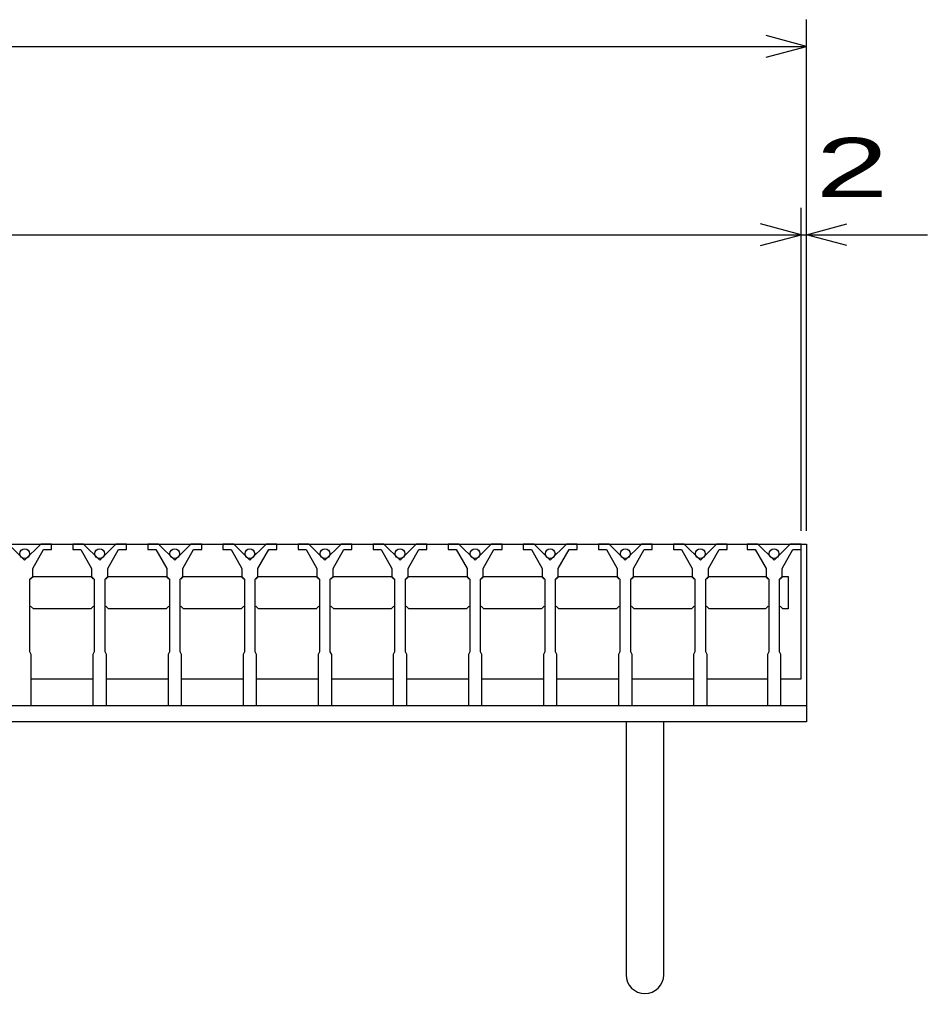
# Model space of a CAD drawing. Units: millimetres, scale not verified. Extents: x -1820 to 1731, y -1282 to 1054.
# Drawn here: x -713.4 to -376, y -804 to -442 of the extents above; entities that cross this region are included whole.
import ezdxf
from ezdxf.enums import TextEntityAlignment as Align

# ---------------------------------------------------------------- set-up
doc = ezdxf.new("R2010")
doc.units = ezdxf.units.MM
doc.header["$LTSCALE"] = 10
for name, color, linetype, lineweight in [('16', 3, 'Continuous', 25), ('19', 6, 'Continuous', 25), ('22', 2, 'Continuous', 25)]:
    doc.layers.add(name, color=color, linetype=linetype, lineweight=lineweight)
doc.styles.add('ベクトル', font='')
doc.styles.get('ベクトル').set_extended_font_data('ベクトル')

msp = doc.modelspace()

# ---------------------------------------------------------------- linework, layer by layer
at = {"layer": '16'}
for p, q in [((-1419, -637), (-423, -637)), ((-711.5, -643), (-717.5, -637)), ((-705.5, -637), (-711.5, -643)), ((-701.5, -637), (-705.5, -637)), ((-701.5, -639), (-701.5, -637)), ((-693.6, -637), (-693.6, -639)), ((-689.6, -637), (-693.6, -637)), ((-683.6, -643), (-689.6, -637)), ((-677.6, -637), (-683.6, -643)), ((-673.6, -637), (-677.6, -637)), ((-673.6, -639), (-673.6, -637)), ((-665.7, -637), (-665.7, -639)), ((-661.7, -637), (-665.7, -637)), ((-655.7, -643), (-661.7, -637)), ((-649.7, -637), (-655.7, -643)), ((-645.7, -637), (-649.7, -637)), ((-645.7, -639), (-645.7, -637)), ((-637.8, -637), (-637.8, -639)), ((-633.8, -637), (-637.8, -637)), ((-627.8, -643), (-633.8, -637)), ((-621.8, -637), (-627.8, -643)), ((-617.8, -637), (-621.8, -637)), ((-617.8, -639), (-617.8, -637)), ((-609.9, -637), (-609.9, -639)), ((-605.9, -637), (-609.9, -637)), ((-599.9, -643), (-605.9, -637)), ((-593.9, -637), (-599.9, -643)), ((-589.9, -637), (-593.9, -637)), ((-589.9, -639), (-589.9, -637)), ((-582, -637), (-582, -639)), ((-578, -637), (-582, -637)), ((-572, -643), (-578, -637)), ((-566, -637), (-572, -643)), ((-562, -637), (-566, -637)), ((-562, -639), (-562, -637)), ((-554.1, -637), (-554.1, -639)), ((-550.1, -637), (-554.1, -637)), ((-544.1, -643), (-550.1, -637)), ((-538.1, -637), (-544.1, -643)), ((-534.1, -637), (-538.1, -637)), ((-534.1, -639), (-534.1, -637)), ((-526.2, -637), (-526.2, -639)), ((-522.2, -637), (-526.2, -637)), ((-516.2, -643), (-522.2, -637)), ((-510.2, -637), (-516.2, -643)), ((-506.2, -637), (-510.2, -637)), ((-506.2, -639), (-506.2, -637)), ((-498.3, -637), (-498.3, -639)), ((-494.3, -637), (-498.3, -637)), ((-488.3, -643), (-494.3, -637)), ((-482.3, -637), (-488.3, -643)), ((-478.3, -637), (-482.3, -637)), ((-478.3, -639), (-478.3, -637)), ((-470.4, -637), (-470.4, -639)), ((-466.4, -637), (-470.4, -637)), ((-460.4, -643), (-466.4, -637)), ((-454.4, -637), (-460.4, -643)), ((-450.4, -637), (-454.4, -637)), ((-450.4, -639), (-450.4, -637)), ((-443, -637), (-443, -639)), ((-439, -637), (-443, -637)), ((-433, -643), (-439, -637)), ((-427, -637), (-433, -643)), ((-423, -637), (-427, -637)), ((-423, -639), (-423, -637)), ((-423, -687), (-423, -637)), ((-708.5, -646), (-704.5, -639)), ((-704.5, -639), (-701.5, -639)), ((-693.6, -639), (-690.6, -639)), ((-690.6, -639), (-686.6, -646)), ((-680.6, -646), (-676.6, -639)), ((-676.6, -639), (-673.6, -639)), ((-665.7, -639), (-662.7, -639)), ((-662.7, -639), (-658.7, -646)), ((-652.7, -646), (-648.7, -639)), ((-648.7, -639), (-645.7, -639)), ((-637.8, -639), (-634.8, -639)), ((-634.8, -639), (-630.8, -646)), ((-624.8, -646), (-620.8, -639)), ((-620.8, -639), (-617.8, -639)), ((-609.9, -639), (-606.9, -639)), ((-606.9, -639), (-602.9, -646)), ((-596.9, -646), (-592.9, -639)), ((-592.9, -639), (-589.9, -639)), ((-582, -639), (-579, -639)), ((-579, -639), (-575, -646)), ((-569, -646), (-565, -639)), ((-565, -639), (-562, -639)), ((-554.1, -639), (-551.1, -639)), ((-551.1, -639), (-547.1, -646)), ((-541.1, -646), (-537.1, -639)), ((-537.1, -639), (-534.1, -639)), ((-526.2, -639), (-523.2, -639)), ((-523.2, -639), (-519.2, -646)), ((-513.2, -646), (-509.2, -639)), ((-509.2, -639), (-506.2, -639)), ((-498.3, -639), (-495.3, -639)), ((-495.3, -639), (-491.3, -646)), ((-485.3, -646), (-481.3, -639)), ((-481.3, -639), (-478.3, -639)), ((-470.4, -639), (-467.4, -639)), ((-467.4, -639), (-463.4, -646)), ((-457.4, -646), (-453.4, -639)), ((-453.4, -639), (-450.4, -639)), ((-443, -639), (-440, -639)), ((-440, -639), (-436, -646)), ((-430, -646), (-426, -639)), ((-426, -639), (-423, -639)), ((-708.5, -649), (-708.5, -646)), ((-686.6, -646), (-686.6, -649)), ((-680.6, -649), (-680.6, -646)), ((-658.7, -646), (-658.7, -649)), ((-652.7, -649), (-652.7, -646)), ((-630.8, -646), (-630.8, -649)), ((-624.8, -649), (-624.8, -646)), ((-602.9, -646), (-602.9, -649)), ((-596.9, -649), (-596.9, -646)), ((-575, -646), (-575, -649)), ((-569, -649), (-569, -646)), ((-547.1, -646), (-547.1, -649)), ((-541.1, -649), (-541.1, -646)), ((-519.2, -646), (-519.2, -649)), ((-513.2, -649), (-513.2, -646)), ((-491.3, -646), (-491.3, -649)), ((-485.3, -649), (-485.3, -646)), ((-463.4, -646), (-463.4, -649)), ((-457.4, -649), (-457.4, -646)), ((-436, -646), (-436, -649)), ((-430, -649), (-430, -646)), ((-709.5, -650), (-708.5, -649)), ((-709.5, -677), (-709.5, -650)), ((-709.25, -650), (-708.25, -649)), ((-708.25, -649), (-686.85, -649)), ((-686.85, -649), (-685.85, -650)), ((-686.6, -649), (-685.6, -650)), ((-685.6, -650), (-685.6, -677)), ((-681.6, -650), (-680.6, -649)), ((-681.6, -677), (-681.6, -650)), ((-681.35, -650), (-680.35, -649)), ((-680.35, -649), (-658.95, -649)), ((-658.95, -649), (-657.95, -650)), ((-658.7, -649), (-657.7, -650)), ((-657.7, -650), (-657.7, -677)), ((-653.7, -650), (-652.7, -649)), ((-653.7, -677), (-653.7, -650)), ((-653.45, -650), (-652.45, -649)), ((-652.45, -649), (-631.05, -649)), ((-631.05, -649), (-630.05, -650)), ((-630.8, -649), (-629.8, -650)), ((-629.8, -650), (-629.8, -677)), ((-625.8, -650), (-624.8, -649)), ((-625.8, -677), (-625.8, -650)), ((-625.55, -650), (-624.55, -649)), ((-624.55, -649), (-603.15, -649)), ((-603.15, -649), (-602.15, -650)), ((-602.9, -649), (-601.9, -650)), ((-601.9, -650), (-601.9, -677)), ((-597.9, -650), (-596.9, -649)), ((-597.9, -677), (-597.9, -650)), ((-597.65, -650), (-596.65, -649)), ((-596.65, -649), (-575.25, -649)), ((-575.25, -649), (-574.25, -650)), ((-575, -649), (-574, -650)), ((-574, -650), (-574, -677)), ((-570, -650), (-569, -649)), ((-570, -677), (-570, -650)), ((-569.75, -650), (-568.75, -649)), ((-568.75, -649), (-547.35, -649)), ((-547.35, -649), (-546.35, -650)), ((-547.1, -649), (-546.1, -650)), ((-546.1, -650), (-546.1, -677)), ((-542.1, -650), (-541.1, -649)), ((-542.1, -677), (-542.1, -650)), ((-541.85, -650), (-540.85, -649)), ((-540.85, -649), (-519.45, -649)), ((-519.45, -649), (-518.45, -650)), ((-519.2, -649), (-518.2, -650)), ((-518.2, -650), (-518.2, -677)), ((-514.2, -650), (-513.2, -649)), ((-514.2, -677), (-514.2, -650)), ((-513.95, -650), (-512.95, -649)), ((-512.95, -649), (-491.55, -649)), ((-491.55, -649), (-490.55, -650)), ((-491.3, -649), (-490.3, -650)), ((-490.3, -650), (-490.3, -677)), ((-486.3, -650), (-485.3, -649)), ((-486.3, -677), (-486.3, -650)), ((-486.05, -650), (-485.05, -649)), ((-485.05, -649), (-463.65, -649)), ((-463.65, -649), (-462.65, -650)), ((-463.4, -649), (-462.4, -650)), ((-462.4, -650), (-462.4, -677)), ((-458.4, -650), (-457.4, -649)), ((-458.4, -677), (-458.4, -650)), ((-458.15, -650), (-457.15, -649)), ((-457.15, -649), (-436.25, -649)), ((-436.25, -649), (-435.25, -650)), ((-436, -649), (-435, -650)), ((-435, -650), (-435, -677)), ((-431, -650), (-430, -649)), ((-431, -677), (-431, -650)), ((-430.75, -650), (-429.75, -649)), ((-429.75, -649), (-427.75, -649)), ((-427.75, -649), (-427.75, -661)), ((-708.25, -661), (-709.25, -660)), ((-686.85, -661), (-708.25, -661)), ((-685.85, -660), (-686.85, -661)), ((-680.35, -661), (-681.35, -660)), ((-658.95, -661), (-680.35, -661)), ((-657.95, -660), (-658.95, -661)), ((-652.45, -661), (-653.45, -660)), ((-631.05, -661), (-652.45, -661)), ((-630.05, -660), (-631.05, -661)), ((-624.55, -661), (-625.55, -660)), ((-603.15, -661), (-624.55, -661)), ((-602.15, -660), (-603.15, -661)), ((-596.65, -661), (-597.65, -660)), ((-575.25, -661), (-596.65, -661)), ((-574.25, -660), (-575.25, -661)), ((-568.75, -661), (-569.75, -660)), ((-547.35, -661), (-568.75, -661)), ((-546.35, -660), (-547.35, -661)), ((-540.85, -661), (-541.85, -660)), ((-519.45, -661), (-540.85, -661)), ((-518.45, -660), (-519.45, -661)), ((-512.95, -661), (-513.95, -660)), ((-491.55, -661), (-512.95, -661)), ((-490.55, -660), (-491.55, -661)), ((-485.05, -661), (-486.05, -660)), ((-463.65, -661), (-485.05, -661)), ((-462.65, -660), (-463.65, -661)), ((-457.15, -661), (-458.15, -660)), ((-436.25, -661), (-457.15, -661)), ((-435.25, -660), (-436.25, -661)), ((-429.75, -661), (-430.75, -660)), ((-427.75, -661), (-429.75, -661)), ((-709, -678), (-709.5, -677)), ((-709, -697), (-709, -678)), ((-685.6, -677), (-686.1, -678)), ((-686.1, -678), (-686.1, -697)), ((-681.1, -678), (-681.6, -677)), ((-681.1, -697), (-681.1, -678)), ((-657.7, -677), (-658.2, -678)), ((-658.2, -678), (-658.2, -697)), ((-653.2, -678), (-653.7, -677)), ((-653.2, -697), (-653.2, -678)), ((-629.8, -677), (-630.3, -678)), ((-630.3, -678), (-630.3, -697)), ((-625.3, -678), (-625.8, -677)), ((-625.3, -697), (-625.3, -678)), ((-601.9, -677), (-602.4, -678)), ((-602.4, -678), (-602.4, -697)), ((-597.4, -678), (-597.9, -677)), ((-597.4, -697), (-597.4, -678)), ((-574, -677), (-574.5, -678)), ((-574.5, -678), (-574.5, -697)), ((-569.5, -678), (-570, -677)), ((-569.5, -697), (-569.5, -678)), ((-546.1, -677), (-546.6, -678)), ((-546.6, -678), (-546.6, -697)), ((-541.6, -678), (-542.1, -677)), ((-541.6, -697), (-541.6, -678)), ((-518.2, -677), (-518.7, -678)), ((-518.7, -678), (-518.7, -697)), ((-513.7, -678), (-514.2, -677)), ((-513.7, -697), (-513.7, -678)), ((-490.3, -677), (-490.8, -678)), ((-490.8, -678), (-490.8, -697)), ((-485.8, -678), (-486.3, -677)), ((-485.8, -697), (-485.8, -678)), ((-462.4, -677), (-462.9, -678)), ((-462.9, -678), (-462.9, -697)), ((-457.9, -678), (-458.4, -677)), ((-457.9, -697), (-457.9, -678)), ((-435, -677), (-435.5, -678)), ((-435.5, -678), (-435.5, -697)), ((-430.5, -678), (-431, -677)), ((-430.5, -697), (-430.5, -678)), ((-709, -687), (-686.1, -687)), ((-681.1, -687), (-658.2, -687)), ((-653.2, -687), (-630.3, -687)), ((-625.3, -687), (-602.4, -687)), ((-597.4, -687), (-574.5, -687)), ((-569.5, -687), (-546.6, -687)), ((-541.6, -687), (-518.7, -687)), ((-513.7, -687), (-490.8, -687)), ((-485.8, -687), (-462.9, -687)), ((-457.9, -687), (-435.5, -687)), ((-430.5, -687), (-423, -687)), ((-714, -697), (-709, -697)), ((-686.1, -697), (-681.1, -697)), ((-658.2, -697), (-653.2, -697)), ((-630.3, -697), (-625.3, -697)), ((-602.4, -697), (-597.4, -697)), ((-574.5, -697), (-569.5, -697)), ((-546.6, -697), (-541.6, -697)), ((-518.7, -697), (-513.7, -697)), ((-490.8, -697), (-485.8, -697)), ((-462.9, -697), (-457.9, -697)), ((-435.5, -697), (-430.5, -697))]:
    msp.add_line(p, q, dxfattribs=at)
for centre in [(-711.5, -640.5), (-683.6, -640.5), (-655.7, -640.5), (-627.8, -640.5), (-599.9, -640.5), (-572, -640.5), (-544.1, -640.5), (-516.2, -640.5), (-488.3, -640.5), (-460.4, -640.5), (-433, -640.5)]:
    msp.add_circle(centre, 1.8, dxfattribs=at)
at = {"layer": '19'}
for p, q in [((-423, -637), (-421, -637)), ((-421, -637), (-421, -697)), ((-1421, -697), (-421, -697)), ((-421, -697), (-421, -703)), ((-421, -703), (-1421, -703)), ((-488, -703), (-488, -797)), ((-474, -797), (-474, -703))]:
    msp.add_line(p, q, dxfattribs=at)
msp.add_arc((-481, -797), 7, 180, 0, dxfattribs=at)
at = {"layer": '22', "color": 4}
for p, q in [((-421, -632), (-421, -442)), ((-421, -452), (-436, -448)), ((-1421, -452), (-421, -452)), ((-436, -456), (-421, -452)), ((-423, -632), (-423, -512)), ((-421, -632), (-421, -512)), ((-423, -522), (-438, -518)), ((-421, -522), (-406, -518)), ((-1419, -522), (-423, -522)), ((-438, -526), (-423, -522)), ((-423, -522), (-421, -522)), ((-406, -526), (-421, -522)), ((-421, -522), (-376, -522))]:
    msp.add_line(p, q, dxfattribs=at)

# ---------------------------------------------------------------- texts
at = {"layer": '22', "style": 'ベクトル', "width": 1.65}
msp.add_text(' 2 ', height=21.99, dxfattribs=at).set_placement((-431, -497), align=Align.MIDDLE_LEFT)

doc.saveas('drawing.dxf')
